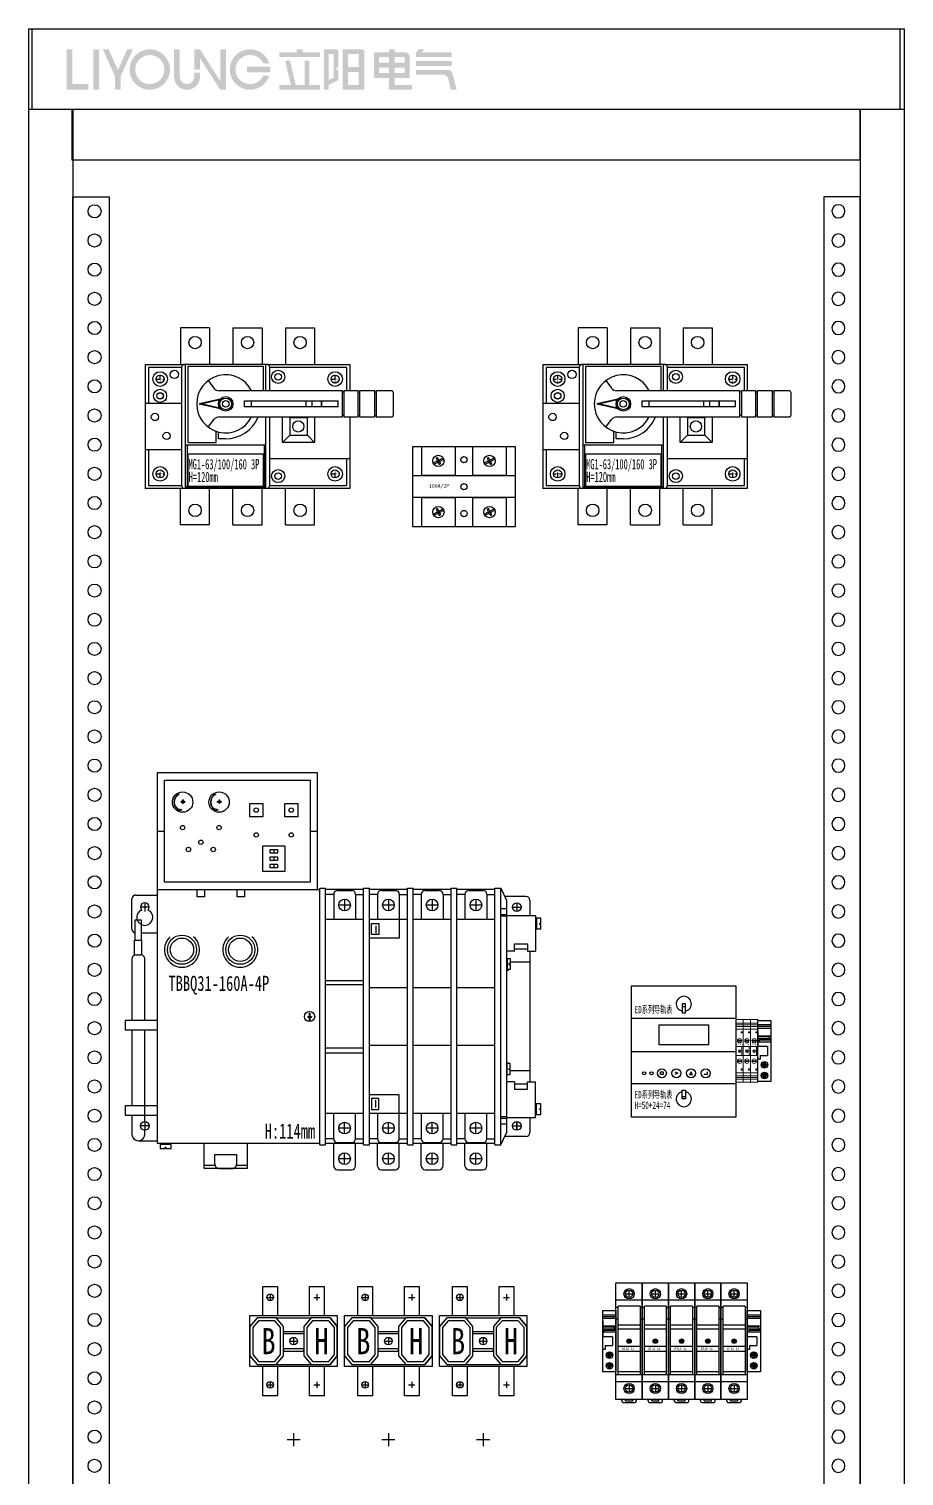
# Model space of a CAD drawing. Extents: x 1445440 to 1446040, y 398297 to 400297.
# Drawn here: x 1445440 to 1446040, y 399305 to 400297 of the extents above; entities that cross this region are included whole.
import ezdxf
from ezdxf.enums import TextEntityAlignment as Align

# ---------------------------------------------------------------- set-up
doc = ezdxf.new("R2010")
doc.units = 0
doc.header["$MEASUREMENT"] = 0
doc.linetypes.add('CENTER', pattern=[2, 1.25, -0.25, 0.25, -0.25])
for name, color, linetype in [('EL-TEXT', 3, 'Continuous'), ('LY-JS-BJ', 7, 'Continuous'), ('LY-JS-YQJ', 7, 'Continuous'), ('布置图', 20, 'Continuous')]:
    doc.layers.add(name, color=color, linetype=linetype)
doc.layers.add('LY-二次控制图', color=7, linetype='Continuous', lineweight=18)
doc.styles.add('-宋体', font='', dxfattribs={"width": 0.65})
doc.styles.add('宋体', font='', dxfattribs={"width": 0.8, "height": 3.5})
doc.styles.get('-宋体').set_extended_font_data('NSimSun')
doc.styles.get('宋体').set_extended_font_data('SimSun')

# ---------------------------------------------------------------- blocks, each defined once
blk = doc.blocks.new('TC100A 2P')
for p, q in [((13.83, -11.31), (16.79, -9.81)), ((16.79, -9.81), (16.13, -8.52)), ((18.21, -10.22), (16.79, -9.81)), ((16.96, -6.11), (16.96, -6.07)), ((17.76, -9.32), (17.1, -8.03)), ((17.24, -10.71), (17.76, -9.32)), ((17.76, -9.32), (20.67, -7.85)), ((18.21, -10.22), (21.12, -8.75)), ((18.25, -6.15), (18.25, -6.07)), ((48.83, -11.31), (51.79, -9.81)), ((51.79, -9.81), (51.13, -8.52)), ((53.21, -10.22), (51.79, -9.81)), ((51.96, -6.11), (51.96, -6.07)), ((52.76, -9.32), (52.1, -8.03)), ((52.24, -10.71), (52.76, -9.32)), ((52.76, -9.32), (55.67, -7.85)), ((53.21, -10.22), (56.12, -8.75)), ((53.25, -6.15), (53.25, -6.07)), ((14.3, -12.2), (17.24, -10.71)), ((17.84, -11.89), (17.24, -10.71)), ((18.81, -11.4), (18.21, -10.22)), ((49.3, -12.2), (52.24, -10.71)), ((52.84, -11.89), (52.24, -10.71)), ((53.81, -11.4), (53.21, -10.22)), ((29, -20), (41, -20)), ((13.83, -46.31), (16.79, -44.81)), ((14.3, -47.2), (17.24, -45.71)), ((16.79, -44.81), (16.13, -43.52)), ((18.21, -45.22), (16.79, -44.81)), ((16.96, -41.11), (16.96, -41.07)), ((17.76, -44.32), (17.1, -43.03)), ((17.24, -45.71), (17.76, -44.32)), ((17.84, -46.89), (17.24, -45.71)), ((17.76, -44.32), (20.67, -42.85)), ((18.21, -45.22), (21.12, -43.75)), ((18.81, -46.4), (18.21, -45.22)), ((18.25, -41.15), (18.25, -41.07)), ((48.83, -46.31), (51.79, -44.81)), ((49.3, -47.2), (52.24, -45.71)), ((51.79, -44.81), (51.13, -43.52)), ((53.21, -45.22), (51.79, -44.81)), ((51.96, -41.11), (51.96, -41.07)), ((52.76, -44.32), (52.1, -43.03)), ((52.24, -45.71), (52.76, -44.32)), ((52.84, -46.89), (52.24, -45.71)), ((52.76, -44.32), (55.67, -42.85)), ((53.21, -45.22), (56.12, -43.75)), ((53.81, -46.4), (53.21, -45.22)), ((53.25, -41.15), (53.25, -41.07))]:
    blk.add_line(p, q)
for points in [[(0, 0), (70, 0), (70, -55), (0, -55)], [(6, 0), (29, 0), (29, -20), (6, -20)], [(41, 0), (64, 0), (64, -20), (41, -20)], [(0, -20), (70, -20), (70, -35), (0, -35)], [(6, -35), (29, -35), (29, -55), (6, -55)], [(41, -35), (64, -35), (64, -55), (41, -55)]]:
    blk.add_lwpolyline(points, close=True)
for centre, radius in [((17.5, -9.95), 3.88), ((35, -9), 2.15), ((52.5, -9.95), 3.88), ((35, -27.5), 2.15), ((17.5, -44.95), 3.88), ((35, -46), 2.15), ((52.5, -44.95), 3.88)]:
    blk.add_circle(centre, radius)
for centre, start, end in [((16.62, -8.27), 26.85649, 206.85649), ((51.62, -8.27), 26.85649, 206.85649), ((18.33, -11.65), 206.85649, 26.85649), ((53.33, -11.65), 206.85649, 26.85649), ((16.62, -43.27), 26.85649, 206.85649), ((18.33, -46.65), 206.85649, 26.85649), ((51.62, -43.27), 26.85649, 206.85649), ((53.33, -46.65), 206.85649, 26.85649)]:
    blk.add_arc(centre, 0.545, start, end)
at = {"insert": (11.07, -25.82), "char_height": 2.5, "width": 3.1179, "attachment_point": 1}
blk.add_mtext('100A/2P', dxfattribs=at)
blk = doc.blocks.new('RT18保险 正视图')
at = {"layer": 'LY-JS-YQJ'}
blk.add_hatch(color=1, dxfattribs=at).paths.add_polyline_path([(1.5, -40, 1), (-1.5, -40, 1)])
for p, q in [((-9, -80), (-9, 0)), ((-9, 0), (9, 0)), ((9, 0), (9, -80)), ((-2.5, -7.51), (2.5, -7.51)), ((0, -10.01), (0, -5.01)), ((9, -12.01), (-9, -12.01)), ((-7.5, -17), (-9, -17)), ((7.5, -16), (-7.5, -16)), ((-7.5, -63), (-7.5, -16)), ((7.5, -16), (7.5, -63)), ((9, -17), (7.5, -17)), ((-7.5, -25), (-9, -25)), ((7.5, -29), (-7.5, -29)), ((9, -25), (7.5, -25)), ((7.5, -31.75), (-7.5, -31.75)), ((-7.5, -43.5), (7.5, -43.5)), ((-7.5, -46.9), (7.5, -46.9)), ((9, -63), (-9, -63)), ((9, -67.99), (-9, -67.99)), ((7.5, -61), (-7.5, -61)), ((-2.5, -72.49), (2.5, -72.49)), ((0, -69.99), (0, -74.99)), ((9, -80), (-9, -80)), ((-5, -81), (-5, -80)), ((-4, -82), (4, -82)), ((-2.5, -81), (-2.5, -80)), ((-2.5, -81), (2.5, -81)), ((2.5, -81), (2.5, -80)), ((5, -81), (5, -80))]:
    blk.add_line(p, q, dxfattribs=at)
for centre, radius in [((0, -7.51), 3.5), ((0, -7.51), 2.5), ((0, -72.49), 3.5), ((0, -72.49), 2.5)]:
    blk.add_circle(centre, radius, dxfattribs=at)
at = {"layer": 'LY-JS-YQJ', "color": 1}
blk.add_circle((0, -40), 1.5, dxfattribs=at)
at = {"layer": 'LY-JS-YQJ'}
for centre, start, end in [((-4, -81), 180, 270), ((4, -81), 270, 0)]:
    blk.add_arc(centre, 1, start, end, dxfattribs=at)
at = {"layer": 'LY-JS-YQJ', "insert": (-4.8, -44.5), "char_height": 1.5, "width": 12.3, "attachment_point": 1}
blk.add_mtext('RT18-32', dxfattribs=at)
blk = doc.blocks.new('RT18-32X-6A')
at = {"layer": 'LY-JS-YQJ'}
blk.add_blockref('RT18保险 正视图', (9, 80), dxfattribs=at)
blk = doc.blocks.new('端子堵头')
at = {"layer": 'LY-JS-YQJ'}
for p, q in [((0, 39.03), (9, 39.03)), ((0, 37.96), (9, 37.96)), ((0, 36.73), (9, 36.73)), ((0, 35), (0, 24)), ((0, 31.48), (9, 31.48)), ((7.97, 30.59), (0, 30.59)), ((7.97, 29.53), (7.97, 30.59)), ((9, 35), (9, 24)), ((9, 34.58), (9, 33.47)), ((0, 29.53), (9, 29.53)), ((0, 27.32), (9, 27.32)), ((6.66, 24), (0, 24)), ((1.25, 27.32), (1.25, 28.56)), ((1.25, 28.56), (9, 28.56)), ((6.66, 24), (6.66, 18)), ((1.59, 15.27), (0, 15.27)), ((1.59, 18), (1.59, 15.27)), ((1.59, 18), (6.66, 18))]:
    blk.add_line(p, q, dxfattribs=at)
for points in [[(0, 42), (9, 42), (9, 0), (0, 0)], [(3.2, 12.05), (6.01, 12.05), (6.01, 10.99), (3.2, 10.99)], [(5.06, 12.84), (5.06, 10.03), (3.99, 10.03), (3.99, 12.84)], [(3.2, 4.76), (6.01, 4.76), (6.01, 3.69), (3.2, 3.69)], [(5.13, 5.6), (5.13, 2.79), (4.06, 2.79), (4.06, 5.6)]]:
    blk.add_lwpolyline(points, close=True, dxfattribs=at)
for centre in [(4.54, 11.43), (4.54, 4.14)]:
    blk.add_circle(centre, 2.23, dxfattribs=at)
blk = doc.blocks.new('A$C42e7ab8c')
at = {"layer": 'LY-二次控制图', "lineweight": -3}
for name, p in [('RT18-32X-6A', (9, -40)), ('RT18-32X-6A', (27, -40)), ('RT18-32X-6A', (45, -40)), ('RT18-32X-6A', (63, -40)), ('RT18-32X-6A', (81, -40)), ('端子堵头', (0, -21)), ('端子堵头', (99, -21))]:
    blk.add_blockref(name, p, dxfattribs=at)
blk = doc.blocks.new('A$C03D07FCC')
for p, q in [((0, 19.03), (5, 19.03)), ((0, 17.96), (5, 17.96)), ((0, 16.73), (5, 16.73)), ((5, 13.21), (3.66, 13.21)), ((3.66, 13.21), (3.66, 12.43)), ((3.66, 12.43), (5, 12.43)), ((5, 19.03), (10, 19.03)), ((5, 17.96), (10, 17.96)), ((5, 16.73), (10, 16.73)), ((5, 12.43), (5, 11.32)), ((10, 13.21), (8.66, 13.21)), ((8.66, 13.21), (8.66, 12.43)), ((8.66, 12.43), (10, 12.43)), ((0, 3), (5, 3)), ((4.07, 3), (4.07, -3)), ((5, 3), (10, 3)), ((9.07, 3), (9.07, -3)), ((0, -3), (5, -3)), ((5, -3), (10, -3)), ((0, -17.12), (5, -17.12)), ((0, -18.19), (5, -18.19)), ((0, -19.42), (5, -19.42)), ((5, -12.33), (3.66, -12.33)), ((3.66, -12.33), (3.66, -13.11)), ((3.66, -13.11), (5, -13.11)), ((5, -17.12), (10, -17.12)), ((5, -18.19), (10, -18.19)), ((5, -19.42), (10, -19.42)), ((10, -12.33), (8.66, -12.33)), ((8.66, -12.33), (8.66, -13.11)), ((8.66, -13.11), (10, -13.11))]:
    blk.add_line(p, q)
at = {"color": 2}
for p, q in [((10, 19.03), (15, 19.03)), ((10, 17.96), (15, 17.96)), ((10, 16.73), (15, 16.73)), ((10, 12.43), (10, 11.32)), ((15, 13.21), (13.66, 13.21)), ((13.66, 13.21), (13.66, 12.43)), ((13.66, 12.43), (15, 12.43)), ((15, 12.43), (15, 11.32)), ((10, 3), (15, 3)), ((14.07, 3), (14.07, -3)), ((10, -3), (15, -3)), ((10, -17.12), (15, -17.12)), ((10, -18.19), (15, -18.19)), ((10, -19.42), (15, -19.42)), ((15, -12.33), (13.66, -12.33)), ((13.66, -12.33), (13.66, -13.11)), ((13.66, -13.11), (15, -13.11))]:
    blk.add_line(p, q, dxfattribs=at)
for points in [[(0, 21.5), (5, 21.5), (5, -21.5), (0, -21.5)], [(5, 21.5), (10, 21.5), (10, -21.5), (5, -21.5)], [(0, 15), (5, 15), (5, -15), (0, -15)], [(5, 15), (10, 15), (10, -15), (5, -15)], [(1.47, 7.3), (3.53, 7.3), (3.53, 6.79), (1.47, 6.79)], [(6.47, 7.3), (8.53, 7.3), (8.53, 6.79), (6.47, 6.79)], [(1.47, -6.71), (3.53, -6.71), (3.53, -7.23), (1.47, -7.23)], [(6.47, -6.71), (8.53, -6.71), (8.53, -7.23), (6.47, -7.23)]]:
    blk.add_lwpolyline(points, close=True)
for points in [[(10, 21.5), (15, 21.5), (15, -21.5), (10, -21.5)], [(10, 15), (15, 15), (15, -15), (10, -15)], [(11.47, 7.3), (13.53, 7.3), (13.53, 6.79), (11.47, 6.79)], [(11.47, -6.71), (13.53, -6.71), (13.53, -7.23), (11.47, -7.23)]]:
    blk.add_lwpolyline(points, close=True, dxfattribs=at)
for centre, radius in [((2.5, 7), 1.5), ((2.52, -0.08), 0.879), ((2.52, -0.08), 0.879), ((2.52, -0.08), 0.59), ((7.5, 7), 1.5), ((7.52, -0.08), 0.879), ((7.52, -0.08), 0.879), ((7.52, -0.08), 0.59), ((2.5, -7), 1.5), ((7.5, -7), 1.5)]:
    blk.add_circle(centre, radius)
for centre, radius in [((12.5, 7), 1.5), ((12.52, -0.08), 0.879), ((12.52, -0.08), 0.879), ((12.52, -0.08), 0.59), ((12.5, -7), 1.5)]:
    blk.add_circle(centre, radius, dxfattribs=at)
at = {"layer": 'LY-二次控制图', "lineweight": -3}
blk.add_blockref('端子堵头', (15, -21), dxfattribs=at)
at = {"char_height": 1, "width": 2.5692, "attachment_point": 1}
for insert in [(0.91, 4.81), (5.91, 4.81)]:
    blk.add_mtext('2.5mm', dxfattribs=dict(at, insert=insert))
at = {"color": 2, "insert": (10.91, 4.81), "char_height": 1, "width": 2.5692, "attachment_point": 1}
blk.add_mtext('2.5mm', dxfattribs=at)
blk = doc.blocks.new('隔离MG1-63 100 3P-2022.3')
at = {"color": 0}
for p, q in [((24, 67.5), (24, 42.5)), ((44, 67.5), (24, 67.5)), ((44, 67.5), (44, 42.5)), ((60, 67.5), (60, 42.5)), ((60, 67.5), (80, 67.5)), ((80, 67.5), (80, 42.5)), ((96, 67.5), (96, 42.5)), ((96, 67.5), (116, 67.5)), ((116, 67.5), (116, 42.5)), ((24, -67.5), (24, -42.5)), ((44, -67.5), (44, -42.5)), ((60, -67.5), (60, -42.5)), ((80, -67.5), (80, -42.5)), ((96, -67.5), (96, -42.5)), ((116, -67.5), (116, -42.5)), ((44, -67.5), (24, -67.5)), ((60, -67.5), (80, -67.5)), ((96, -67.5), (116, -67.5))]:
    blk.add_line(p, q, dxfattribs=at)
at = {"color": 0, "linetype": 'Continuous', "lineweight": 25}
for p, q in [((0, -42.5), (0, 42.5)), ((0, 42.5), (26.5, 42.5)), ((2, 40.5), (2, 15.75)), ((25, 40.5), (2, 40.5)), ((25, -41), (25, 41)), ((83.5, 42.5), (26.5, 42.5)), ((27.5, -41.5), (27.5, 42.5)), ((29, 41), (29, -11)), ((81, 41), (29, 41)), ((81, 24.5), (81, 41)), ((82.5, 24.5), (82.5, 42.5)), ((83.5, 42.5), (140, 42.5)), ((85, 41), (85, 24.5)), ((138, 40.5), (85, 40.5)), ((138, 24.5), (138, 40.5)), ((140, 42.5), (140, 24.5)), ((43.06, 31.41), (46.9, 26.3)), ((135, 24.5), (50.5, 24.5)), ((135, 6.5), (135, 24.5)), ((136, 23.5), (135, 23.5)), ((145.75, 24.5), (136, 24.5)), ((136, 24.5), (136, 6.5)), ((145.75, 6.5), (145.75, 24.5)), ((146.75, 23.5), (145.75, 23.5)), ((157.25, 24.5), (146.75, 24.5)), ((146.75, 24.5), (146.75, 6.5)), ((157.25, 6.5), (157.25, 24.5)), ((158.25, 23.5), (157.25, 23.5)), ((158.25, 24.5), (158.25, 6.5)), ((168.5, 24.5), (158.25, 24.5)), ((170, 8), (170, 23)), ((25, 15.75), (0, 15.75)), ((51.25, 18.79), (36.86, 15.6)), ((36.86, 15.4), (51.21, 12.22)), ((38, 15.48), (51, 18.48)), ((51, 12.48), (38, 15.48)), ((68, 13.5), (68, 17.5)), ((68, 17.5), (132, 17.5)), ((132, 13.5), (68, 13.5)), ((72.51, 17.5), (72.51, 13.5)), ((109.96, 17.5), (109.96, 13.5)), ((114, 17.5), (114, 13.5)), ((120.57, 17.5), (120.57, 13.5)), ((120.9, 13.5), (120.9, 17.5)), ((132, 13.5), (132, 17.5)), ((43.06, -0.41), (46.9, 4.7)), ((50.5, 6.5), (135, 6.5)), ((82.5, -41.5), (82.5, 6.5)), ((85, 6.5), (85, -41)), ((94, -11), (94, 6.5)), ((98.5, 6.5), (99, 6)), ((99, 6), (99, -6)), ((111, 6), (99, 6)), ((111.5, 6.5), (111, 6)), ((111, -6), (111, 6)), ((116, 6.5), (116, -11)), ((136, 7.5), (135, 7.5)), ((136, 6.5), (145.75, 6.5)), ((140, 6.5), (140, -42.5)), ((145.75, 7.5), (146.75, 7.5)), ((146.75, 6.5), (157.25, 6.5)), ((157.25, 7.5), (158.25, 7.5)), ((158.25, 6.5), (168.5, 6.5)), ((48.5, -11), (48.5, -3.29)), ((50, -8.5), (50, -3.75)), ((54.86, -8.5), (50, -8.5)), ((99, -6), (94, -11)), ((99, -6), (111, -6)), ((111, -6), (116, -11)), ((0, -15.75), (25, -15.75)), ((2, -15.75), (2, -40.5)), ((27.5, -12.5), (82.5, -12.5)), ((28.5, -12.5), (28.5, -41.5)), ((29, -11), (48.5, -11)), ((29, -19), (29, -41)), ((81, -19), (29, -19)), ((81, -41), (81, -19)), ((81.5, -41.5), (81.5, -12.5)), ((116, -11), (94, -11)), ((85, -22), (140, -22)), ((138, -40.5), (138, -22)), ((140, -42.5), (-0.42, -42.5)), ((2, -40.5), (25, -40.5)), ((82.5, -41.5), (27.5, -41.5)), ((29, -41), (81, -41)), ((85, -40.5), (138, -40.5))]:
    blk.add_line(p, q, dxfattribs=at)
at = {"color": 1, "linetype": 'CENTER', "ltscale": 0.11}
for p, q in [((6.98, 32.5), (13.03, 32.5)), ((10, 29.47), (10, 35.52)), ((126.98, 32.5), (133.03, 32.5)), ((130, 29.47), (130, 35.52)), ((10, -35.53), (10, -29.48)), ((10, -35.53), (10, -29.48)), ((130, -35.53), (130, -29.48)), ((6.98, -32.5), (13.03, -32.5)), ((6.98, -32.5), (13.03, -32.5)), ((126.98, -32.5), (133.03, -32.5))]:
    blk.add_line(p, q, dxfattribs=at)
at = {"color": 0}
for centre, radius in [((34, 57.5), 4.25), ((70, 57.5), 4.25), ((106, 57.5), 4.25), ((104.77, 0), 3.85), ((34, -57.5), 4.25), ((70, -57.5), 4.25), ((106, -57.5), 4.25)]:
    blk.add_circle(centre, radius, dxfattribs=at)
at = {"color": 0, "linetype": 'Continuous', "lineweight": 25}
for centre, radius in [((10, 32.5), 5), ((10, 32.5), 2.75), ((19.82, 35.63), 2.85), ((91, 34), 4.5), ((91, 34), 2.25), ((130, 32.5), 5), ((130, 32.5), 2.75), ((10, 21), 4.5), ((10, 21), 2.25), ((10, 21), 2.15), ((55, 15.48), 5), ((55, 15.48), 4), ((55, 15.5), 2.25), ((6.51, 6.5), 2.5), ((14.51, -6.5), 2.5), ((10, -32.5), 5), ((10, -32.5), 2.75), ((91, -34), 4.5), ((130, -32.5), 5), ((130, -32.5), 2.75), ((91, -34), 2.25)]:
    blk.add_circle(centre, radius, dxfattribs=at)
for centre, radius, start, end in [((26.5, 41), 1.5, 90, 180), ((83.5, 41), 1.5, 0, 90), ((55, 15.5), 19.89, 26.90784, 333.09217), ((50.5, 29), 4.5, 216.90982, 270), ((168.5, 23), 1.5, 0, 90), ((36.88, 15.5), 0.1, 102.5, 257.50001), ((50.5, 2), 4.5, 90, 143.09018), ((54.93, 15.5), 24, 269.82698, 337.97569), ((168.5, 8), 1.5, 270, 0), ((26.5, -41), 1.5, 180, 270), ((83.5, -41), 1.5, 270, 0)]:
    blk.add_arc(centre, radius, start, end, dxfattribs=at)
at = {"color": 4, "linetype": 'ByBlock', "style": '宋体', "width": 0.6}
for s, p in [('MG1-63/100/160 3P', (29.5, -25.85)), ('H=120mm', (29.59, -34.58))]:
    blk.add_text(s, height=7, dxfattribs=at).set_placement(p, align=Align.MIDDLE_LEFT)
blk = doc.blocks.new('双电源TBBQ31-160A-4P-2022.3')
at = {"color": 0}
for p, q in [((21.93, 172.96), (21.93, 133.06)), ((131.93, 172.96), (21.93, 172.96)), ((131.93, 133.06), (131.93, 172.96)), ((26.93, 167.96), (126.93, 167.96)), ((26.93, 97.96), (26.93, 167.96)), ((126.93, 167.96), (126.93, 97.96)), ((36.93, 158.41), (36.93, 158.14)), ((40.93, 153.46), (38.43, 153.46)), ((38.43, 152.96), (38.43, 153.46)), ((38.43, 152.96), (40.93, 152.96)), ((39.43, 154.46), (39.43, 151.96)), ((39.43, 154.46), (39.93, 154.46)), ((39.93, 151.96), (39.43, 151.96)), ((39.93, 151.96), (39.93, 154.46)), ((40.93, 153.46), (40.93, 152.96)), ((61.93, 158.41), (61.93, 158.14)), ((65.93, 153.46), (63.43, 153.46)), ((63.43, 152.96), (63.43, 153.46)), ((63.43, 152.96), (65.93, 152.96)), ((64.43, 154.46), (64.43, 151.96)), ((64.43, 154.46), (64.93, 154.46)), ((64.93, 151.96), (64.43, 151.96)), ((64.93, 151.96), (64.93, 154.46)), ((65.93, 153.46), (65.93, 152.96)), ((85.43, 151.96), (94.43, 151.96)), ((85.43, 142.96), (85.43, 151.96)), ((94.43, 151.96), (94.43, 142.96)), ((109.43, 151.96), (118.43, 151.96)), ((109.43, 142.96), (109.43, 151.96)), ((118.43, 151.96), (118.43, 142.96)), ((38.8, 147.62), (36.88, 148.05)), ((36.88, 148.05), (36.88, 147.19)), ((36.88, 147.19), (38.8, 147.62)), ((36.93, 147.78), (36.93, 147.78)), ((63.8, 147.62), (61.88, 148.05)), ((61.88, 148.05), (61.88, 147.19)), ((61.88, 147.19), (63.8, 147.62)), ((61.93, 147.78), (61.93, 147.78)), ((94.43, 142.96), (85.43, 142.96)), ((118.43, 142.96), (109.43, 142.96)), ((21.93, 133.06), (26.93, 133.06)), ((26.93, 132.86), (21.93, 132.86)), ((21.93, 132.86), (21.93, -81.04)), ((126.93, 133.06), (131.93, 133.06)), ((131.93, 132.86), (126.93, 132.86)), ((131.93, 92.96), (131.93, 132.86)), ((94.43, 122.96), (109.43, 122.96)), ((94.43, 105.46), (94.43, 122.96)), ((99.43, 120.46), (104.43, 120.46)), ((99.43, 117.96), (99.43, 120.46)), ((101.93, 120.46), (101.93, 117.96)), ((104.43, 120.46), (104.43, 117.96)), ((109.43, 122.96), (109.43, 105.46)), ((104.43, 117.96), (99.43, 117.96)), ((99.43, 115.46), (104.43, 115.46)), ((99.43, 112.96), (99.43, 115.46)), ((104.43, 112.96), (99.43, 112.96)), ((99.43, 110.46), (104.43, 110.46)), ((99.43, 107.96), (99.43, 110.46)), ((101.93, 115.46), (101.93, 112.96)), ((101.93, 110.46), (101.93, 107.96)), ((104.43, 115.46), (104.43, 112.96)), ((104.43, 110.46), (104.43, 107.96)), ((109.43, 105.46), (94.43, 105.46)), ((104.43, 107.96), (99.43, 107.96)), ((21.93, 92.96), (131.93, 92.96)), ((21.93, 92.96), (133.5, 92.96)), ((126.93, 97.96), (26.93, 97.96)), ((49.43, 87.96), (49.43, 92.96)), ((54.43, 92.96), (54.43, 87.96)), ((76.93, 87.96), (76.93, 92.96)), ((81.93, 92.96), (81.93, 87.96)), ((133.5, -82.04), (133.5, 93.96)), ((133.5, 93.96), (137.5, 93.96)), ((137.5, -82.04), (137.5, 93.96)), ((163.5, 92.96), (137.5, 92.96)), ((143, 89.7), (137.5, 89.7)), ((143, 89.7), (143, 89.7)), ((143, 89.7), (143, 72.41)), ((145.71, 92.41), (155.29, 92.41)), ((158, 89.7), (163.5, 89.7)), ((158, 89.7), (158, 72.41)), ((163.5, -82.04), (163.5, 93.96)), ((163.5, 93.96), (167.5, 93.96)), ((167.5, -82.04), (167.5, 93.96)), ((193.5, 92.96), (167.5, 92.96)), ((173, 89.7), (167.5, 89.7)), ((173, 89.7), (173, 89.7)), ((173, 89.7), (173, 72.41)), ((175.71, 92.41), (185.29, 92.41)), ((188, 89.7), (188, 59.7)), ((188, 89.7), (193.5, 89.7)), ((193.5, -82.04), (193.5, 93.96)), ((193.5, 93.96), (197.5, 93.96)), ((197.5, -82.04), (197.5, 93.96)), ((223.5, 92.96), (197.5, 92.96)), ((203, 89.7), (197.5, 89.7)), ((203, 89.7), (203, 89.7)), ((203, 89.7), (203, 72.41)), ((205.71, 92.41), (215.29, 92.41)), ((218, 89.7), (223.5, 89.7)), ((218, 89.7), (218, 72.41)), ((223.5, -82.04), (223.5, 93.96)), ((223.5, 93.96), (227.5, 93.96)), ((227.5, -82.04), (227.5, 93.96)), ((253.5, 92.96), (227.5, 92.96)), ((233, 89.7), (227.5, 89.7)), ((233, 89.7), (233, 89.7)), ((233, 89.7), (233, 72.41)), ((235.71, 92.41), (245.29, 92.41)), ((248, 89.7), (253.5, 89.7)), ((248, 89.7), (248, 72.41)), ((253.5, 93.96), (257.5, 93.96)), ((253.5, -82.04), (253.5, 93.96)), ((257.5, 93.96), (261.48, 85.75)), ((257.5, -82.04), (257.5, 93.96)), ((4.7, 65.96), (4.7, 86.56)), ((7.41, 89.27), (21.93, 89.27)), ((54.43, 87.96), (49.43, 87.96)), ((81.93, 87.96), (76.93, 87.96)), ((154.5, 82.41), (146.5, 82.41)), ((150.5, 86.41), (150.5, 78.41)), ((163.5, 82.41), (163.5, 82.41)), ((184.5, 82.41), (176.5, 82.41)), ((180.5, 86.41), (180.5, 78.41)), ((193.5, 82.41), (193.5, 82.41)), ((214.5, 82.41), (206.5, 82.41)), ((210.5, 86.41), (210.5, 78.41)), ((223.5, 82.41), (223.5, 82.41)), ((244.5, 82.41), (236.5, 82.41)), ((240.5, 86.41), (240.5, 78.41)), ((253.5, 82.41), (253.5, 82.41)), ((261.48, 79.75), (257.5, 79.75)), ((274.79, 88.25), (260.27, 88.25)), ((261.48, 85.75), (261.48, -73.83)), ((277.5, 85.54), (277.5, 75.25)), ((6.98, 58.25), (6.98, 72.25)), ((6.98, 72.25), (10.98, 72.25)), ((10.98, 72.25), (10.98, 58.25)), ((163.5, 72.41), (137.5, 72.41)), ((193.5, 72.41), (167.5, 72.41)), ((168.98, 69.7), (173.98, 69.7)), ((168.98, 62.2), (168.98, 69.7)), ((173.98, 69.7), (173.98, 62.2)), ((223.5, 72.41), (197.5, 72.41)), ((253.5, 72.41), (227.5, 72.41)), ((261.48, 75.75), (257.5, 75.75)), ((261.48, 74.75), (257.5, 74.75)), ((261.48, 75.25), (281.48, 75.25)), ((281.48, 75.25), (281.48, 50.75)), ((285, 73.29), (281.48, 73.29)), ((281.98, 73.29), (281.98, 65.75)), ((284, 69.77), (284, 69.27)), ((285, 69.77), (284, 69.77)), ((285, 69.77), (285, 73.29)), ((10.98, 63.25), (21.93, 63.25)), ((188, 59.7), (167.5, 59.7)), ((173.98, 62.2), (168.98, 62.2)), ((285, 65.75), (281.48, 65.75)), ((284, 69.27), (285, 69.27)), ((285, 65.75), (285, 69.27)), ((6.48, 58.25), (11.48, 58.25)), ((6.48, 48.09), (6.48, 58.25)), ((11.48, 48.16), (11.48, 58.25)), ((266.98, 50.75), (261.48, 50.75)), ((266.98, 50.75), (266.98, 55.75)), ((266.98, 55.75), (275.98, 55.75)), ((275.98, 52.25), (266.98, 52.25)), ((275.98, 55.75), (275.98, 50.75)), ((275.98, 50.75), (281.48, 50.75)), ((277.5, 50.75), (277.5, -38.83)), ((4.7, 45.54), (4.7, 3.25)), ((7.41, 48.25), (10.79, 48.25)), ((13.5, 3.25), (13.5, 45.54)), ((261.48, 45.75), (264, 45.75)), ((261.98, 45.75), (261.98, 38.21)), ((263, 42.23), (263, 41.73)), ((264, 42.23), (263, 42.23)), ((263, 41.73), (264, 41.73)), ((264, 45.75), (264, 42.23)), ((277.5, 43.25), (264, 43.25)), ((264, 41.73), (264, 38.21)), ((137.5, 30.75), (163.5, 30.75)), ((264, 38.21), (261.48, 38.21)), ((261.48, 37.75), (262.95, 37.75)), ((262.95, 37.75), (262.95, 38.21)), ((163.5, 27.75), (137.5, 27.75)), ((193.5, 25.75), (167.5, 25.75)), ((223.5, 25.75), (197.5, 25.75)), ((253.5, 25.75), (227.5, 25.75)), ((21.93, 3.25), (0, 3.25)), ((0, 3.25), (0, -3.25)), ((125.18, 5.95), (125.18, 5.55)), ((125.18, 5.95), (127.78, 5.95)), ((125.18, 5.55), (127.78, 5.55)), ((126.28, 8.25), (126.28, 3.25)), ((126.28, 8.25), (126.68, 8.25)), ((126.28, 3.25), (126.68, 3.25)), ((126.68, 8.25), (126.68, 3.25)), ((127.78, 5.95), (127.78, 5.55)), ((0, -3.25), (21.93, -3.25)), ((4.7, -3.25), (4.7, -55.25)), ((163.5, -15.83), (137.5, -15.83)), ((137.5, -18.83), (163.5, -18.83)), ((193.5, -13.83), (167.5, -13.83)), ((223.5, -13.83), (197.5, -13.83)), ((253.5, -13.83), (227.5, -13.83)), ((261.48, -25.83), (262.95, -25.83)), ((264, -26.29), (261.48, -26.29)), ((261.98, -33.83), (261.98, -26.29)), ((262.95, -25.83), (262.95, -26.29)), ((264, -29.81), (264, -26.29)), ((261.48, -33.83), (264, -33.83)), ((266.98, -38.83), (261.48, -38.83)), ((263, -29.81), (264, -29.81)), ((263, -30.31), (263, -29.81)), ((264, -30.31), (263, -30.31)), ((264, -33.83), (264, -30.31)), ((277.5, -31.33), (264, -31.33)), ((266.98, -38.83), (266.98, -43.83)), ((275.98, -38.83), (281.48, -38.83)), ((275.98, -43.83), (275.98, -38.83)), ((281.48, -63.33), (281.48, -38.83)), ((188, -47.78), (167.5, -47.78)), ((188, -77.78), (188, -47.78)), ((275.98, -40.33), (266.98, -40.33)), ((266.98, -43.83), (275.98, -43.83)), ((21.93, -55.25), (0, -55.25)), ((0, -55.25), (0, -61.75)), ((173.98, -50.28), (168.98, -50.28)), ((168.98, -50.28), (168.98, -57.78)), ((168.98, -57.78), (173.98, -57.78)), ((173.98, -57.78), (173.98, -50.28)), ((285, -53.83), (281.48, -53.83)), ((281.98, -61.37), (281.98, -53.83)), ((284, -57.35), (285, -57.35)), ((284, -57.85), (284, -57.35)), ((285, -57.85), (284, -57.85)), ((285, -57.35), (285, -53.83)), ((285, -61.37), (285, -57.85)), ((0, -61.75), (21.93, -61.75)), ((4.7, -61.75), (4.7, -74.91)), ((163.5, -60.49), (137.5, -60.49)), ((143, -77.78), (143, -60.49)), ((150.5, -74.49), (150.5, -66.49)), ((158, -77.78), (158, -60.49)), ((193.5, -60.49), (167.5, -60.49)), ((173, -60.49), (173, -77.78)), ((180.5, -74.49), (180.5, -66.49)), ((223.5, -60.49), (197.5, -60.49)), ((203, -60.49), (203, -77.78)), ((210.5, -74.49), (210.5, -66.49)), ((218, -77.78), (218, -60.49)), ((253.5, -60.49), (227.5, -60.49)), ((233, -60.49), (233, -77.78)), ((240.5, -74.49), (240.5, -66.49)), ((248, -77.78), (248, -60.49)), ((261.48, -62.83), (257.5, -62.83)), ((261.48, -63.83), (257.5, -63.83)), ((261.48, -67.83), (257.5, -67.83)), ((261.48, -63.33), (281.48, -63.33)), ((277.5, -63.33), (277.5, -73.62)), ((285, -61.37), (281.48, -61.37)), ((9.1, -79.25), (21.93, -79.25)), ((13.5, -74.85), (13.5, -74.85)), ((143, -77.78), (137.5, -77.78)), ((143, -77.78), (143, -77.78)), ((154.5, -70.49), (146.5, -70.49)), ((158, -77.78), (163.5, -77.78)), ((163.5, -70.49), (163.5, -70.49)), ((173, -77.78), (167.5, -77.78)), ((173, -77.78), (173, -77.78)), ((184.5, -70.49), (176.5, -70.49)), ((188, -77.78), (193.5, -77.78)), ((193.5, -70.49), (193.5, -70.49)), ((203, -77.78), (197.5, -77.78)), ((203, -77.78), (203, -77.78)), ((214.5, -70.49), (206.5, -70.49)), ((218, -77.78), (223.5, -77.78)), ((223.5, -70.49), (223.5, -70.49)), ((233, -77.78), (227.5, -77.78)), ((233, -77.78), (233, -77.78)), ((244.5, -70.49), (236.5, -70.49)), ((248, -77.78), (253.5, -77.78)), ((253.5, -70.49), (253.5, -70.49)), ((257.5, -82.04), (261.48, -73.83)), ((274.79, -76.33), (260.27, -76.33)), ((133.5, -81.04), (21.93, -81.04)), ((23.94, -81.04), (23.94, -84.56)), ((23.94, -81.54), (31.48, -81.54)), ((23.94, -84.56), (27.46, -84.56)), ((27.46, -83.56), (27.96, -83.56)), ((27.46, -84.56), (27.46, -83.56)), ((27.96, -83.56), (27.96, -84.56)), ((27.96, -84.56), (31.48, -84.56)), ((31.48, -84.56), (31.48, -81.04)), ((53.98, -81.04), (53.98, -98.04)), ((61.48, -95.33), (61.48, -88.54)), ((61.48, -88.54), (76.48, -88.54)), ((76.48, -88.54), (76.48, -95.33)), ((83.98, -98.04), (83.98, -81.04)), ((133.5, -82.04), (137.5, -82.04)), ((163.5, -81.04), (137.5, -81.04)), ((143, -96.33), (143, -81.04)), ((145.71, -80.49), (155.29, -80.49)), ((150.5, -95.49), (150.5, -87.49)), ((158, -96.33), (158, -81.04)), ((163.5, -82.04), (167.5, -82.04)), ((193.5, -81.04), (167.5, -81.04)), ((173, -96.33), (173, -81.04)), ((175.71, -80.49), (185.29, -80.49)), ((180.5, -95.49), (180.5, -87.49)), ((188, -96.33), (188, -81.04)), ((193.5, -82.04), (197.5, -82.04)), ((223.5, -81.04), (197.5, -81.04)), ((203, -96.33), (203, -81.04)), ((205.71, -80.49), (215.29, -80.49)), ((210.5, -95.49), (210.5, -87.49)), ((218, -96.33), (218, -81.04)), ((223.5, -82.04), (227.5, -82.04)), ((253.5, -81.04), (227.5, -81.04)), ((233, -96.33), (233, -81.04)), ((235.71, -80.49), (245.29, -80.49)), ((240.5, -95.49), (240.5, -87.49)), ((248, -96.33), (248, -81.04)), ((253.5, -82.04), (257.5, -82.04)), ((61.48, -96.04), (53.98, -96.04)), ((53.98, -98.04), (83.98, -98.04)), ((63.98, -98.03), (63.98, -98.54)), ((73.98, -98.54), (63.98, -98.54)), ((73.98, -98.03), (73.98, -98.54)), ((83.98, -96.04), (76.48, -96.04)), ((145.71, -99.04), (155.29, -99.04)), ((154.5, -91.49), (146.5, -91.49)), ((158, -96.33), (158, -96.33)), ((175.71, -99.04), (185.29, -99.04)), ((184.5, -91.49), (176.5, -91.49)), ((205.71, -99.04), (215.29, -99.04)), ((214.5, -91.49), (206.5, -91.49)), ((235.71, -99.04), (245.29, -99.04)), ((244.5, -91.49), (236.5, -91.49))]:
    blk.add_line(p, q, dxfattribs=at)
at = {"color": 1}
for p, q in [((16.5, 80.96), (10.5, 80.96)), ((13.5, 83.96), (13.5, 77.96)), ((265.5, 80.96), (271.5, 80.96)), ((268.5, 83.96), (268.5, 77.96)), ((16.5, -69.04), (10.5, -69.04)), ((13.5, -66.04), (13.5, -72.04)), ((265.5, -69.04), (271.5, -69.04)), ((268.5, -72.04), (268.5, -66.04)), ((268.5, -66.04), (268.5, -72.04))]:
    blk.add_line(p, q, dxfattribs=at)
at = {"color": 0, "lineweight": -3}
for p, q in [((171.98, 68.2), (171.98, 63.2)), ((171.98, -56.28), (171.98, -51.28))]:
    blk.add_line(p, q, dxfattribs=at)
for p, q in [((13.5, -66.04), (13.5, -3.25)), ((13.5, -74.85), (13.5, -72.04))]:
    blk.add_line(p, q)
at = {"color": 0}
for centre, radius in [((39.43, 152.96), 7), ((64.43, 152.96), 7), ((89.93, 147.46), 1.5), ((113.93, 147.46), 1.5), ((89.93, 130.46), 1.5), ((113.93, 130.46), 1.5), ((43.43, 120.46), 1.5), ((51.93, 125.46), 1.5), ((60.43, 120.46), 1.5), ((150.5, 82.41), 4), ((180.5, 82.41), 4), ((210.5, 82.41), 4), ((240.5, 82.41), 4), ((268.5, 80.96), 3), ((38.98, 51.75), 10), ((38.98, 51.75), 8), ((78.98, 51.75), 10), ((78.98, 51.75), 8), ((126.48, 5.96), 3.5), ((13.5, -69.04), 3), ((150.5, -70.49), 4), ((180.5, -70.49), 4), ((210.5, -70.49), 4), ((240.5, -70.49), 4), ((268.5, -69.04), 3), ((150.5, -91.49), 4), ((180.5, -91.49), 4), ((210.5, -91.49), 4), ((240.5, -91.49), 4)]:
    blk.add_circle(centre, radius, dxfattribs=at)
at = {"color": 0, "lineweight": -3}
for centre in [(39.43, 135.46), (64.43, 135.46)]:
    blk.add_circle(centre, 1.5, dxfattribs=at)
at = {"color": 0}
for centre, radius, start, end in [((39.43, 152.96), 6, 114.62432, 244.78182), ((39.43, 152.96), 5.75, 115.77146, 243.60282), ((64.43, 152.96), 6, 114.62432, 244.78182), ((64.43, 152.96), 5.75, 115.77146, 243.60282), ((145.71, 89.7), 2.71, 90, 180), ((155.29, 89.7), 2.71, 0, 90), ((175.71, 89.7), 2.71, 90, 180), ((185.29, 89.7), 2.71, 0, 90), ((205.71, 89.7), 2.71, 90, 180), ((215.29, 89.7), 2.71, 0, 90), ((235.71, 89.7), 2.71, 90, 180), ((245.29, 89.7), 2.71, 0, 90), ((7.41, 86.56), 2.71, 90, 180), ((13.5, 80.96), 3, 318.64563, 221.35437), ((274.79, 85.54), 2.71, 0, 90), ((13.5, 73.96), 5.5, 114.16958, 65.83042), ((7.41, 65.96), 2.71, 180, 260.87899), ((38.98, 51.75), 12, 131.7603, 48.2397), ((78.98, 51.75), 12, 131.7603, 48.2397), ((7.41, 45.54), 2.71, 90, 180), ((10.79, 45.54), 2.71, 0, 90), ((9.1, -74.85), 4.4, 179.18654, 0), ((145.71, -77.78), 2.71, 180, 270), ((155.29, -77.78), 2.71, 270, 0), ((175.71, -77.78), 2.71, 180, 270), ((185.29, -77.78), 2.71, 270, 0), ((205.71, -77.78), 2.71, 180, 270), ((215.29, -77.78), 2.71, 270, 0), ((235.71, -77.78), 2.71, 180, 270), ((245.29, -77.78), 2.71, 270, 0), ((274.79, -73.62), 2.71, 270, 0), ((64.19, -95.33), 2.71, 180, 270), ((73.77, -95.33), 2.71, 270, 0), ((145.71, -96.33), 2.71, 180, 270), ((155.29, -96.33), 2.71, 270, 0), ((175.71, -96.33), 2.71, 180, 270), ((185.29, -96.33), 2.71, 270, 0), ((205.71, -96.33), 2.71, 180, 270), ((215.29, -96.33), 2.71, 270, 0), ((235.71, -96.33), 2.71, 180, 270), ((245.29, -96.33), 2.71, 270, 0)]:
    blk.add_arc(centre, radius, start, end, dxfattribs=at)
at = {"color": 3, "style": '宋体', "width": 0.7}
for s, height, p in [('TBBQ31-160A-4P', 10.3588, (64.29, 27.5)), ('H:114mm', 10.359, (113, -72.64))]:
    blk.add_text(s, height=height, dxfattribs=at).set_placement(p, align=Align.MIDDLE)
blk = doc.blocks.new('ED系列导轨表-海恩德')
for p, q in [((34.53, 30.78), (36.97, 30.78)), ((29.7, -14.01), (31.7, -14.94)), ((31.7, -14.94), (29.7, -15.86)), ((40.7, -14.01), (39.7, -15.86)), ((39.7, -15.86), (41.7, -15.86)), ((41.7, -15.86), (40.7, -14.01)), ((49.7, -15.86), (50.04, -15.61)), ((49.7, -15.86), (50.04, -16.11)), ((34.53, -30.78), (36.97, -30.78))]:
    blk.add_line(p, q)
at = {"color": 1}
blk.add_line((0, 0), (71.5, 0), dxfattribs=at)
for points in [[(0, 45), (71.5, 45), (71.5, -45), (0, -45)], [(34.53, 26.56), (36.97, 26.56), (36.97, 32.53), (34.53, 32.53)], [(18.77, 18.28), (52.73, 18.28), (52.73, 4.5), (18.77, 4.5)], [(19.7, -14.01), (21.7, -14.01), (21.7, -15.86), (19.7, -15.86)], [(34.53, -26.56), (36.97, -26.56), (36.97, -32.53), (34.53, -32.53)]]:
    blk.add_lwpolyline(points, close=True)
at = {"color": 3}
blk.add_lwpolyline([(0, 22.83), (71.5, 22.83), (71.5, -22.17), (0, -22.17)], close=True, dxfattribs=at)
blk.add_lwpolyline([(51.7, -14.01), (51.7, -15.86), (49.7, -15.86)])
for centre, radius in [((8.57, -14.94), 1.06), ((13.57, -14.94), 1.06), ((20.7, -14.94), 3.07), ((30.7, -14.94), 3.07), ((40.7, -14.94), 3.07), ((50.7, -14.94), 3.07)]:
    blk.add_circle(centre, radius)
for centre, start, end in [((35.75, 32.71), 283.60377, 256.39623), ((35.75, -32.71), 103.60377, 76.39623)]:
    blk.add_arc(centre, 5.18, start, end)
at = {"layer": 'LY-二次控制图', "color": 4, "lineweight": -3, "style": '宋体', "width": 0.6}
for s, p in [('ED系列导轨表', (2.01, 26.24)), ('ED系列导轨表', (2.01, -32.11)), ('H=50+24=74', (2.01, -39.34))]:
    blk.add_text(s, height=5, dxfattribs=at).set_placement(p)
blk = doc.blocks.new('BH-0.66 φ30')
at = {"color": 1}
for p, q in [((-18.1, 12.5), (-13.9, 12.5)), ((-16, 14.6), (-16, 10.4)), ((13.9, 12.5), (18.1, 12.5)), ((16, 14.6), (16, 10.4)), ((-25, -1.5), (-30, -7.5)), ((-12, -1.5), (12, -1.5)), ((12, -1.5), (7, -7.5)), ((7, -7.5), (7, -27.5)), ((25, -1.5), (12, -1.5)), ((25, -1.5), (30, -7.5)), ((-2.59, -17.5), (2.59, -17.5)), ((0, -14.91), (0, -20.09)), ((-30, -27.5), (-25, -33.5)), ((7, -27.5), (12, -33.5)), ((30, -27.5), (25, -33.5)), ((-12, -33.5), (12, -33.5)), ((-18.1, -47.5), (-13.9, -47.5)), ((-16, -45.4), (-16, -49.6)), ((13.9, -47.5), (18.1, -47.5)), ((16, -45.4), (16, -49.6))]:
    blk.add_line(p, q, dxfattribs=at)
for points in [[(-21, 0), (-21, 20), (-11, 20), (-11, 0)], [(11, 0), (11, 20), (21, 20), (21, 0)], [(-25, -1.5), (-30, -7.5), (-30, -27.5), (-25, -33.5), (-12, -33.5), (-7, -27.5), (-7, -7.5), (-12, -1.5), (-25, -1.5)], [(12, -1.5), (7, -7.5), (7, -27.5), (12, -33.5), (25, -33.5), (30, -27.5), (30, -7.5), (25, -1.5), (12, -1.5)], [(-11, -35), (-11, -55), (-21, -55), (-21, -35)], [(21, -35), (21, -55), (11, -55), (11, -35)]]:
    blk.add_lwpolyline(points, dxfattribs=at)
for points in [[(-30, 0), (30, 0), (30, -35), (-30, -35)], [(-24.06, -3.5), (-28, -8.22), (-28, -26.78), (-24.06, -31.5), (-12.94, -31.5), (-9, -26.78), (-9, -8.22), (-12.94, -3.5)], [(12.94, -3.5), (9, -8.22), (9, -26.78), (12.94, -31.5), (24.06, -31.5), (28, -26.78), (28, -8.22), (24.06, -3.5)], [(-7, -10.83), (7, -10.83), (7, -12.4), (-7, -12.4)], [(-7, -24.33), (7, -24.33), (7, -22.76), (-7, -22.76)]]:
    blk.add_lwpolyline(points, close=True, dxfattribs=at)
blk.add_circle((0, -17.5), 2.59, dxfattribs=at)
at = {"layer": 'EL-TEXT', "color": 0, "linetype": 'ByBlock', "lineweight": -3, "style": '-宋体', "width": 0.8}
for s, p in [('B', (-17.19, -17.51)), ('H', (19.08, -17.51))]:
    blk.add_text(s, height=17.94, dxfattribs=at).set_placement(p, align=Align.MIDDLE_CENTER)
blk = doc.blocks.new('A$Cfccfe12f')
at = {"color": 3}
for p, q in [((-155.5, -105), (-146.5, -105)), ((-151, -100.5), (-151, -109.5)), ((-90.5, -105), (-81.5, -105)), ((-86, -100.5), (-86, -109.5)), ((-25.5, -105), (-16.5, -105)), ((-21, -100.5), (-21, -109.5))]:
    blk.add_line(p, q, dxfattribs=at)
for p in [(-151, -20), (-86, -20), (-21, -20)]:
    blk.add_blockref('BH-0.66 φ30', p, dxfattribs=at)
blk = doc.blocks.new('BH-0.66 φ30x3')
at = {"color": 6}
for centre in [(14, 47.5), (79, 47.5), (144, 47.5), (14, -12.5), (79, -12.5), (144, -12.5)]:
    blk.add_circle(centre, 2.25, dxfattribs=at)
at = {"color": 0}
blk.add_blockref('A$Cfccfe12f', (181, 55), dxfattribs=at)
blk = doc.blocks.new('*U22')
at = {"layer": 'LY-JS-BJ', "color": 6}
blk.add_circle((0, 0), 4.5, dxfattribs=at)
blk = doc.blocks.new('*U23')
at = {"layer": 'LY-JS-BJ', "color": 0, "linetype": 'ByBlock', "lineweight": -2, "transparency": 16777216}
for p in [(0, 0), (0, -20), (0, -40), (0, -60), (0, -80), (0, -100), (0, -120), (0, -140), (0, -160), (0, -180), (0, -200), (0, -220), (0, -240), (0, -260), (0, -280), (0, -300), (0, -320), (0, -340), (0, -360), (0, -380), (0, -400), (0, -420), (0, -440), (0, -460), (0, -480), (0, -500), (0, -520), (0, -540), (0, -560), (0, -580), (0, -600), (0, -620), (0, -640), (0, -660), (0, -680), (0, -700), (0, -720), (0, -740), (0, -760), (0, -780), (0, -800), (0, -820), (0, -840), (0, -860), (0, -880), (0, -900), (0, -920), (0, -940), (0, -960), (0, -980), (0, -1000), (0, -1020), (0, -1040), (0, -1060), (0, -1080), (0, -1100), (0, -1120), (0, -1140), (0, -1160), (0, -1180), (0, -1200), (0, -1220), (0, -1240), (0, -1260), (0, -1280), (0, -1300), (0, -1320), (0, -1340), (0, -1360), (0, -1380), (0, -1400), (0, -1420), (0, -1440), (0, -1460), (0, -1480), (0, -1500), (0, -1520), (0, -1540), (0, -1560), (0, -1580), (0, -1600), (0, -1620), (0, -1640), (0, -1660), (0, -1680), (0, -1700), (0, -1720), (0, -1740), (0, -1760), (0, -1780)]:
    blk.add_blockref('*U22', p, dxfattribs=at)
blk = doc.blocks.new('*U27')
at = {"layer": 'LY-JS-BJ', "color": 6}
blk.add_circle((0, 0), 4.5, dxfattribs=at)
blk = doc.blocks.new('*U28')
at = {"layer": 'LY-JS-BJ', "color": 0, "linetype": 'ByBlock', "lineweight": -2, "transparency": 16777216}
for p in [(0, 0), (0, -20), (0, -40), (0, -60), (0, -80), (0, -100), (0, -120), (0, -140), (0, -160), (0, -180), (0, -200), (0, -220), (0, -240), (0, -260), (0, -280), (0, -300), (0, -320), (0, -340), (0, -360), (0, -380), (0, -400), (0, -420), (0, -440), (0, -460), (0, -480), (0, -500), (0, -520), (0, -540), (0, -560), (0, -580), (0, -600), (0, -620), (0, -640), (0, -660), (0, -680), (0, -700), (0, -720), (0, -740), (0, -760), (0, -780), (0, -800), (0, -820), (0, -840), (0, -860), (0, -880), (0, -900), (0, -920), (0, -940), (0, -960), (0, -980), (0, -1000), (0, -1020), (0, -1040), (0, -1060), (0, -1080), (0, -1100), (0, -1120), (0, -1140), (0, -1160), (0, -1180), (0, -1200), (0, -1220), (0, -1240), (0, -1260), (0, -1280), (0, -1300), (0, -1320), (0, -1340), (0, -1360), (0, -1380), (0, -1400), (0, -1420), (0, -1440), (0, -1460), (0, -1480), (0, -1500), (0, -1520), (0, -1540), (0, -1560), (0, -1580), (0, -1600), (0, -1620), (0, -1640), (0, -1660), (0, -1680), (0, -1700), (0, -1720), (0, -1740), (0, -1760), (0, -1780)]:
    blk.add_blockref('*U27', p, dxfattribs=at)
blk = doc.blocks.new('911')
at = {"layer": 'LY-JS-BJ'}
for points in [[(-201.6, 15.7), (-207.1, 15.7), (-207.1, -23.9), (-199.2, -23.9), (-185.7, -23.9), (-185.7, -18.3), (-201.6, -18.3), (-201.6, -16.8)], [(-175.4, 15.7), (-181, 15.7), (-181, -23.9), (-175.4, -23.9)], [(-142.2, 15.7), (-147.7, 15.7), (-156.8, -4.5), (-165.9, 15.7), (-171.5, 15.7), (-159.6, -10.7), (-159.6, -23.9), (-154.1, -23.9), (-154.1, -10.7)], [(-96.2, -11.2), (-96.2, 15.7), (-101.8, 15.7), (-101.8, -11.2, 1), (-76.4, -11.2), (-76.4, -7.3), (-82, -7.3), (-82, -11.2, -1)], [(-76.4, 15.7), (-82, 15.7), (-82, -4.1), (-76.4, -4.1), (-76.4, 7), (-56.6, -23.9), (-51.1, -23.9), (-51.1, 15.7), (-56.6, 15.7), (-56.6, -15.2)], [(-8.5, -10), (-14.4, -10, -4.581742), (-14.4, 1.9), (-8.5, 1.9, 6.513131)], [(41, 12.9), (24, 12.9), (24, 15.7), (18.4, 15.7), (18.4, 12.9), (1.4, 12.9), (1.4, 8.2), (41, 8.2)], [(59.2, -4.1), (54.5, -4.1), (54.5, -12), (49.7, -14.4), (49.7, 11), (54.5, 11), (54.5, -4.1, 0.414214), (59.2, 0.7), (59.2, 13.3, 0.414214), (56.9, 15.7), (49.7, 15.7), (45, 15.7), (45, -23.9), (49.7, -23.9), (49.7, -19.1), (59.2, -14.4)], [(170.1, 12.9), (140.8, 12.9), (143.6, 15.7), (138, 15.7), (135.3, 12.9), (135.3, 8.2), (170.1, 8.2)], [(41, -19.1), (30.7, -19.1), (30.7, 4.6), (26, 4.6), (26, -19.1), (17.3, -19.1), (11.7, 4.6), (7, 4.6), (12.5, -19.1), (1.4, -19.1), (1.4, -23.9), (41, -23.9)], [(170.1, 4.2), (135.3, 4.2), (135.3, -0.5), (170.1, -0.5)], [(-7.7, -1.3), (-30.5, -1.3), (-30.5, -6.9), (-7.7, -6.9, 0.070346)], [(166.4, -4.5), (135.3, -4.5), (135.3, -9.2), (162, -9.2, -0.345496), (166.6, -12.9), (169.3, -23.9), (174.9, -23.9), (171, -8.1, 0.345496)]]:
    blk.add_hatch(color=7, dxfattribs=at).paths.add_polyline_path(points)
h = blk.add_hatch(color=7, dxfattribs=at)
h.paths.add_polyline_path([(-105.8, -4.1, 1), (-145.4, -4.1, 1)])
h.paths.add_polyline_path([(-139.8, -4.1, -1), (-111.3, -4.1, -1)], flags=16)
h = blk.add_hatch(color=7, dxfattribs=at)
h.paths.add_polyline_path([(84.6, 13.3, 0.414214), (82.2, 15.7), (63.2, 15.7), (63.2, -23.9), (84.6, -23.9)])
h.paths.add_polyline_path([(68.7, -19.1), (68.7, -6.5), (79, -6.5), (79, -19.1)], flags=16)
h.paths.add_polyline_path([(68.7, -1.7), (68.7, 11), (79, 11), (79, -1.7)], flags=16)
h = blk.add_hatch(color=7, dxfattribs=at)
h.paths.add_polyline_path([(124.2, 12.9), (114.3, 12.9), (114.3, 15.7), (108.7, 15.7), (108.7, 12.9), (94.1, 12.9), (94.1, -12.4), (108.7, -12.4), (108.7, -23.9), (131.3, -23.9), (131.3, -19.1), (114.3, -19.1), (114.3, -12.4), (128.9, -12.4), (128.9, 8.2, 0.414214)])
h.paths.add_polyline_path([(114.3, 8.2), (124.2, 8.2), (124.2, 2.6), (114.3, 2.6)], flags=16)
h.paths.add_polyline_path([(108.7, 8.2), (108.7, 2.6), (98.8, 2.6), (98.8, 8.2)], flags=16)
h.paths.add_polyline_path([(114.3, -2.1), (124.2, -2.1), (124.2, -7.6), (114.3, -7.6)], flags=16)
h.paths.add_polyline_path([(108.7, -2.1), (108.7, -7.6), (98.8, -7.6), (98.8, -2.1)], flags=16)

msp = doc.modelspace()

# ---------------------------------------------------------------- linework, layer by layer
at = {"layer": 'LY-JS-BJ', "color": 6, "ltscale": 50}
msp.add_line((1445439.57, 400241.63), (1446039.57, 400241.63), dxfattribs=at)
for points in [[(1445441.7, 400241.63), (1445441.7, 400296.63)], [(1446036.7, 400296.63), (1446036.7, 400241.63)], [(1446009.2, 400241.63), (1446009.2, 400206.63), (1445469.2, 400206.63), (1445469.2, 400241.63)], [(1445469.57, 400241.63), (1445469.57, 398296.63)], [(1446009.57, 400241.63), (1446009.57, 398296.63)]]:
    msp.add_lwpolyline(points, dxfattribs=at)
at = {"layer": 'LY-JS-BJ', "color": 6, "lineweight": -3}
for points in [[(1445494.57, 400181.63), (1445494.57, 398381.63), (1445469.57, 398381.63), (1445469.57, 400181.63)], [(1445984.57, 400181.63), (1445984.57, 398381.63), (1446009.57, 398381.63), (1446009.57, 400181.63)]]:
    msp.add_lwpolyline(points, close=True, dxfattribs=at)
at = {"layer": '布置图', "ltscale": 50}
msp.add_lwpolyline([(1445439.57, 400296.63), (1446039.57, 400296.63), (1446039.57, 398296.63), (1445439.57, 398296.63)], close=True, dxfattribs=at)

# ---------------------------------------------------------------- block references
at = {"color": 6}
for name, p in [('隔离MG1-63 100 3P-2022.3', (1445519.47, 400024.13)), ('隔离MG1-63 100 3P-2022.3', (1445792.08, 400024.13)), ('TC100A 2P', (1445702.84, 400010.43)), ('双电源TBBQ31-160A-4P-2022.3', (1445505.51, 399613.67)), ('ED系列导轨表-海恩德', (1445852.81, 399595.7)), ('BH-0.66 φ30x3', (1445591.01, 399379.63)), ('A$C42e7ab8c', (1445833.04, 399397.13))]:
    msp.add_blockref(name, p, dxfattribs=at)
at = {"layer": 'LY-JS-BJ', "color": 6, "lineweight": -3, "xscale": 0.6999999999534339, "yscale": 0.6999999999534339, "zscale": 0.6999999999534339}
msp.add_blockref('911', (1445610.34, 400271.66), dxfattribs=at)
at = {"layer": 'LY-JS-BJ', "color": 6, "lineweight": -3}
msp.add_blockref('*U28', (1445484.57, 400171.63), dxfattribs=at)
at = {"layer": 'LY-JS-BJ', "color": 6, "lineweight": -3, "xscale": -1}
msp.add_blockref('*U23', (1445994.57, 400171.63), dxfattribs=at)
at = {"layer": 'LY-二次控制图', "color": 6, "lineweight": -3}
msp.add_blockref('A$C03D07FCC', (1445924.31, 399596.03), dxfattribs=at)

doc.saveas('drawing.dxf')
